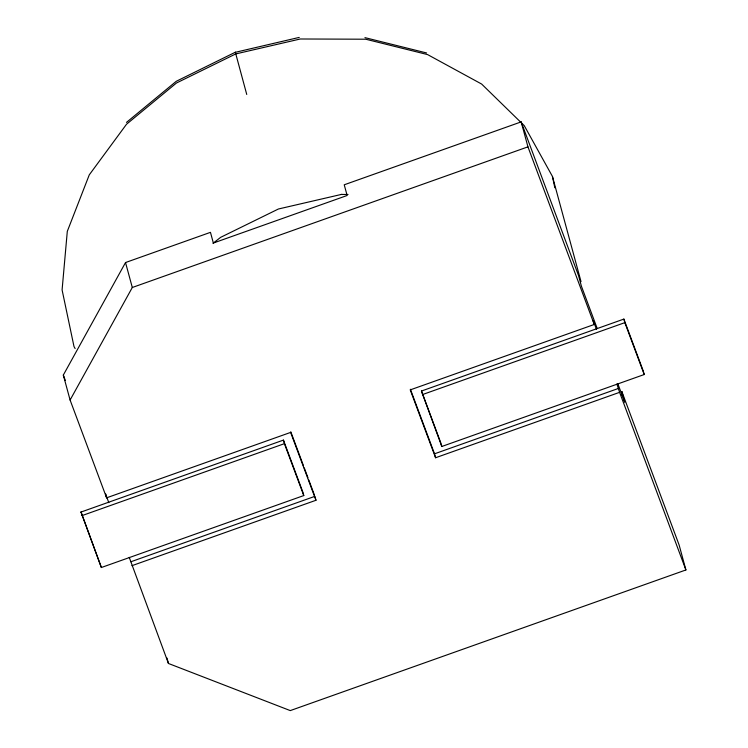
<?xml version="1.0" encoding="UTF-8"?>
<svg xmlns="http://www.w3.org/2000/svg" width="748" height="748" viewBox="0 0 748 748"><rect width="100%" height="100%" fill="white"/><g stroke="black" fill="none" stroke-linecap="round" stroke-linejoin="round"><path stroke-width="1.12" d="M621.504 394.972L621.812 391.485L679.128 545.002L685.907 569.957L290.271 710.6L168.45 663.476L129.245 557.382M131.947 565.684L315.965 500.272L290.626 432.409L106.609 497.822L70.097 400.03L63.318 375.075L125.524 262.539L210.459 232.348L213.358 243.044L347.137 195.49L344.23 184.793L521.169 121.896L578.485 275.414L581.383 286.11L597.185 328.419M70.097 400.03L132.303 287.494L527.948 146.851L521.169 121.896M299.247 37.4L235.358 52.304L246.746 94.463M126.487 122.401L176.276 81.289L235.517 52.145M212.993 243.324L220.66 237.331L278.406 209.001L341.303 194.443L348.026 194.489M596.465 329.307L593.192 320.555L594.258 324.473L410.241 389.886L435.579 457.748L619.596 392.335L616.894 384.033M81.018 512.053L283.436 440.095L302.809 491.988L303.781 495.559L101.363 567.517L81.018 512.053L101.363 567.517M421.451 391.036L623.879 319.078L643.243 370.971L644.215 374.533L441.797 446.491L421.451 391.036L440.824 442.928M81.99 515.624L284.408 443.667L283.436 440.095M422.424 394.598L624.842 322.64L623.879 319.078M130.881 561.757L314.899 496.345L315.965 500.272M435.579 457.748L434.513 453.821L618.531 388.408M341.303 194.443L342.219 194.471M364.931 37.634L426.584 52.958M581.018 281.613L552.445 176.444L524.236 125.627L481.647 84.057L427.585 54.585L365.725 39.214L300.285 38.99L235.732 53.931L176.453 83.009L126.506 124.252L89.274 174.854L67.301 231.356L62.093 289.915L73.996 346.53L75.127 348.559M624.842 322.64L644.215 374.533M617.829 383.733L624.72 402.181L621.812 391.485M527.948 146.851L594.258 324.473M619.596 392.335L685.907 569.957M410.4 389.25L434.513 453.821M290.794 431.774L303.454 465.705M304.277 467.893L307.952 477.738M308.765 479.926L314.487 495.251M284.408 443.667L303.781 495.559M63.318 375.075L65.347 380.498M108.815 502.665L105.543 493.904L106.609 497.822M441.068 443.816L441.797 446.491M125.524 262.539L132.303 287.494M166.982 658.053L168.45 663.476M552.445 176.444L554.829 187.776"/></g></svg>
